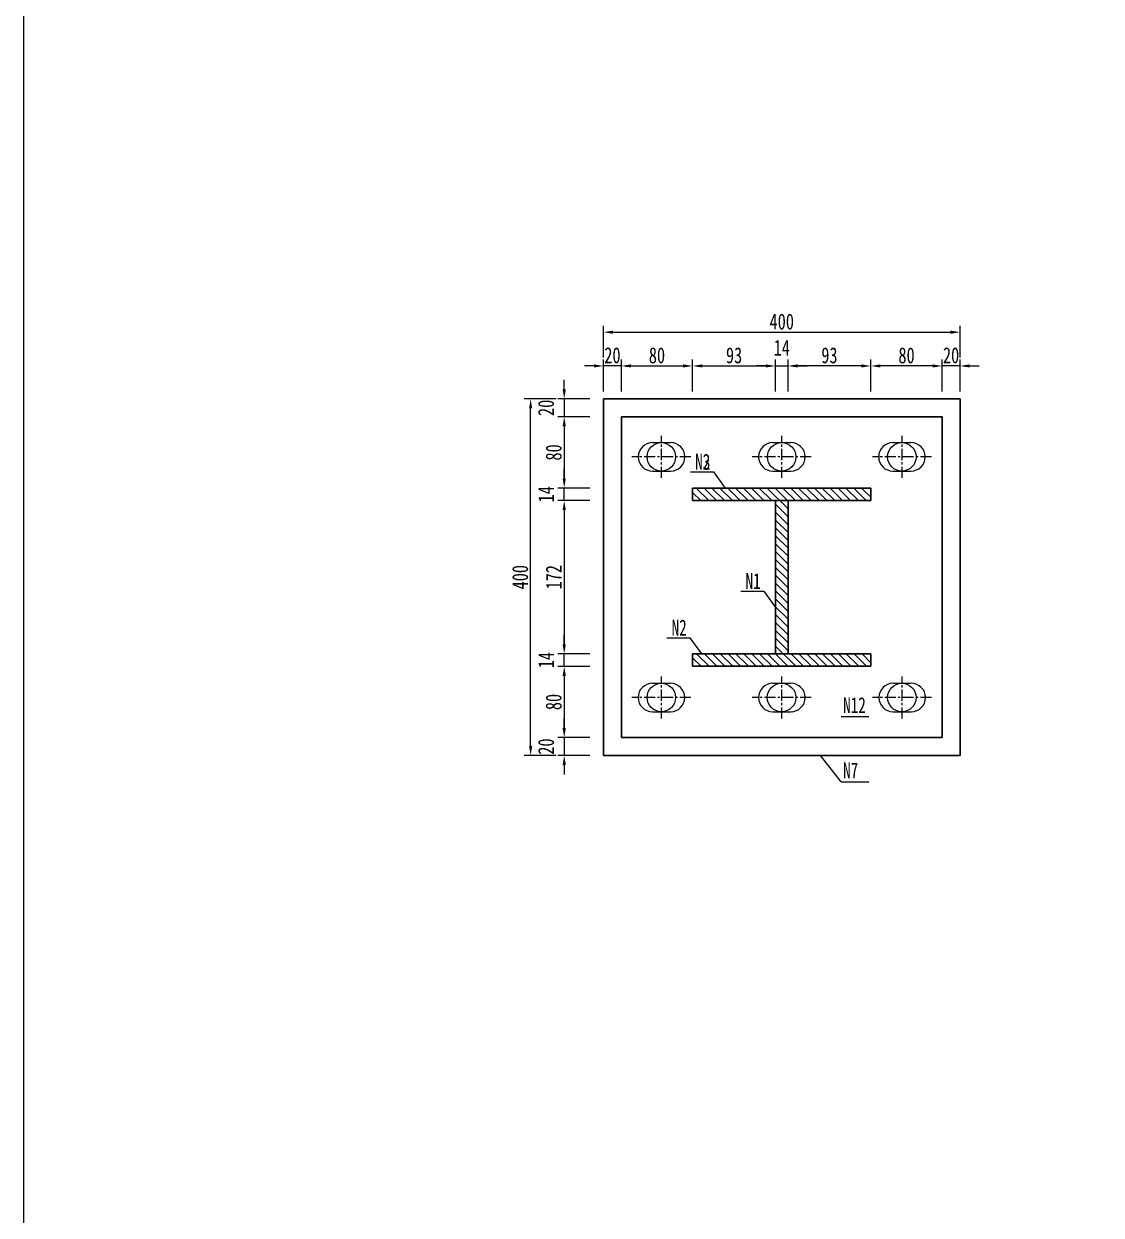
# Model space of a CAD drawing. Extents: x 98573 to 114325, y 0 to 100142.
# Drawn here: x 107036 to 108244, y 23934 to 25270 of the extents above; entities that cross this region are included whole.
import ezdxf

# ---------------------------------------------------------------- set-up
doc = ezdxf.new("R2010")
doc.units = 0
doc.header["$MEASUREMENT"] = 0
doc.linetypes.add('CENTERX2', pattern=[4, 2.5, -0.5, 0.5, -0.5])
doc.layers.get('Defpoints').update_dxf_attribs({"color": 9, "lineweight": 5})
for name, color, linetype, lineweight in [('中心线', 2, 'CENTERX2', 15), ('标注', 4, 'Continuous', 13), ('钢板单线', 6, 'Continuous', 25)]:
    doc.layers.add(name, color=color, linetype=linetype, lineweight=lineweight)
doc.styles.get("Standard").update_dxf_attribs({"font": '仿宋_GB2312.ttf', "width": 0.75})
doc.dimstyles.new('0.1', dxfattribs={"dimscale": 0, "dimtxt": 2.5, "dimasz": 1.5, "dimexe": 1, "dimexo": 1, "dimgap": 0.4, "dimtad": 1, "dimdec": 1, "dimdsep": 46, "dimtxsty": 'Standard', "dimcen": 0.2, "dimclrd": 256, "dimclre": 256, "dimclrt": 256, "dimadec": 3, "dimazin": 2, "dimtfac": 1, "dimtdec": 1, "dimtmove": 2, "dimatfit": 3, "dimfxl": 4, "dimfxlon": 1, "dimtolj": 1, "dimtzin": 0, "dimlwd": -1, "dimlwe": -1, "dimarcsym": 0})
pattern_1 = [(315, (85467.104, 107247.334), (4.4194174, 4.4194174), [])]

# ---------------------------------------------------------------- blocks, each defined once
blk = doc.blocks.new('*D1419')
at = {"layer": 'Defpoints', "color": 0, "transparency": 16777216}
for p in [(107788.9, 24829.6), (107641.9, 24749.6), (107786, 24749.6)]:
    blk.add_point(p, dxfattribs=at)
at = {"layer": '标注', "transparency": 16777216}
for p, q in [((107670.5, 24829.6), (107634.8, 24829.6)), ((107670.5, 24749.6), (107634.8, 24749.6))]:
    blk.add_line(p, q, dxfattribs=at)
at = {"layer": '标注', "color": 4, "transparency": 16777216}
blk.add_line((107641.9, 24818.9), (107641.9, 24760.3), dxfattribs=at)
for points in [[(107640.1, 24818.9), (107643.7, 24818.9), (107641.9, 24829.6)], [(107640.1, 24760.3), (107643.7, 24760.3), (107641.9, 24749.6)]]:
    blk.add_solid(points, dxfattribs=at)
at = {"layer": '标注', "transparency": 16777216, "insert": (107630.1, 24789.6), "char_height": 17.86, "attachment_point": 5, "rotation": 90}
blk.add_mtext('\\A1;80', dxfattribs=at)
blk = doc.blocks.new('*D1420')
at = {"layer": 'Defpoints', "color": 0, "transparency": 16777216}
for p in [(107641.9, 24749.6), (107786, 24749.6), (107786, 24735.6)]:
    blk.add_point(p, dxfattribs=at)
at = {"layer": '标注', "color": 4, "transparency": 16777216}
for p, q in [((107641.9, 24760.3), (107641.9, 24771.1)), ((107641.9, 24735.6), (107641.9, 24749.6)), ((107641.9, 24724.9), (107641.9, 24714.2))]:
    blk.add_line(p, q, dxfattribs=at)
at = {"layer": '标注', "transparency": 16777216}
for p, q in [((107670.5, 24749.6), (107634.8, 24749.6)), ((107670.5, 24735.6), (107634.8, 24735.6))]:
    blk.add_line(p, q, dxfattribs=at)
at = {"layer": '标注', "color": 4, "transparency": 16777216}
for points in [[(107640.1, 24760.3), (107643.7, 24760.3), (107641.9, 24749.6)], [(107640.1, 24724.9), (107643.7, 24724.9), (107641.9, 24735.6)]]:
    blk.add_solid(points, dxfattribs=at)
at = {"layer": '标注', "transparency": 16777216, "insert": (107621.6, 24742.6), "char_height": 17.86, "attachment_point": 5, "rotation": 90}
blk.add_mtext('\\A1;14', dxfattribs=at)
blk = doc.blocks.new('*D1421')
at = {"layer": 'Defpoints', "color": 0, "transparency": 16777216}
for p in [(107786, 24735.6), (107641.9, 24563.6), (107786, 24563.6)]:
    blk.add_point(p, dxfattribs=at)
at = {"layer": '标注', "transparency": 16777216}
for p, q in [((107670.5, 24735.6), (107634.8, 24735.6)), ((107670.5, 24563.6), (107634.8, 24563.6))]:
    blk.add_line(p, q, dxfattribs=at)
at = {"layer": '标注', "color": 4, "transparency": 16777216}
blk.add_line((107641.9, 24724.9), (107641.9, 24574.3), dxfattribs=at)
for points in [[(107640.1, 24724.9), (107643.7, 24724.9), (107641.9, 24735.6)], [(107640.1, 24574.3), (107643.7, 24574.3), (107641.9, 24563.6)]]:
    blk.add_solid(points, dxfattribs=at)
at = {"layer": '标注', "transparency": 16777216, "insert": (107630.1, 24649.6), "char_height": 17.86, "attachment_point": 5, "rotation": 90}
blk.add_mtext('\\A1;172', dxfattribs=at)
blk = doc.blocks.new('*D1422')
at = {"layer": 'Defpoints', "color": 0, "transparency": 16777216}
for p in [(107641.9, 24563.6), (107786, 24563.6), (107786, 24549.6)]:
    blk.add_point(p, dxfattribs=at)
at = {"layer": '标注', "color": 4, "transparency": 16777216}
for p, q in [((107641.9, 24574.3), (107641.9, 24585.1)), ((107641.9, 24549.6), (107641.9, 24563.6)), ((107641.9, 24538.9), (107641.9, 24528.2))]:
    blk.add_line(p, q, dxfattribs=at)
at = {"layer": '标注', "transparency": 16777216}
for p, q in [((107670.5, 24563.6), (107634.8, 24563.6)), ((107670.5, 24549.6), (107634.8, 24549.6))]:
    blk.add_line(p, q, dxfattribs=at)
at = {"layer": '标注', "color": 4, "transparency": 16777216}
for points in [[(107640.1, 24574.3), (107643.7, 24574.3), (107641.9, 24563.6)], [(107640.1, 24538.9), (107643.7, 24538.9), (107641.9, 24549.6)]]:
    blk.add_solid(points, dxfattribs=at)
at = {"layer": '标注', "transparency": 16777216, "insert": (107621.6, 24556.6), "char_height": 17.86, "attachment_point": 5, "rotation": 90}
blk.add_mtext('\\A1;14', dxfattribs=at)
blk = doc.blocks.new('*D1417')
at = {"layer": 'Defpoints', "color": 0, "transparency": 16777216}
for p in [(107786, 24549.6), (107641.9, 24469.6), (107786, 24469.6)]:
    blk.add_point(p, dxfattribs=at)
at = {"layer": '标注', "transparency": 16777216}
for p, q in [((107670.5, 24549.6), (107634.8, 24549.6)), ((107670.5, 24469.6), (107634.8, 24469.6))]:
    blk.add_line(p, q, dxfattribs=at)
at = {"layer": '标注', "color": 4, "transparency": 16777216}
blk.add_line((107641.9, 24538.9), (107641.9, 24480.3), dxfattribs=at)
for points in [[(107640.1, 24538.9), (107643.7, 24538.9), (107641.9, 24549.6)], [(107640.1, 24480.3), (107643.7, 24480.3), (107641.9, 24469.6)]]:
    blk.add_solid(points, dxfattribs=at)
at = {"layer": '标注', "transparency": 16777216, "insert": (107630.1, 24509.6), "char_height": 17.86, "attachment_point": 5, "rotation": 90}
blk.add_mtext('\\A1;80', dxfattribs=at)
blk = doc.blocks.new('*D1423')
at = {"layer": 'Defpoints', "color": 0, "transparency": 16777216}
for p in [(107604.2, 24849.6), (107686, 24849.6), (107686, 24449.6)]:
    blk.add_point(p, dxfattribs=at)
at = {"layer": '标注', "transparency": 16777216}
for p, q in [((107632.8, 24849.6), (107597.1, 24849.6)), ((107632.8, 24449.6), (107597.1, 24449.6))]:
    blk.add_line(p, q, dxfattribs=at)
at = {"layer": '标注', "color": 4, "transparency": 16777216}
blk.add_line((107604.2, 24460.3), (107604.2, 24838.9), dxfattribs=at)
for points in [[(107602.5, 24838.9), (107606, 24838.9), (107604.2, 24849.6)], [(107602.5, 24460.3), (107606, 24460.3), (107604.2, 24449.6)]]:
    blk.add_solid(points, dxfattribs=at)
at = {"layer": '标注', "transparency": 16777216, "insert": (107592.5, 24649.6), "char_height": 17.86, "attachment_point": 5, "rotation": 90}
blk.add_mtext('\\A1;400', dxfattribs=at)
blk = doc.blocks.new('*D1424')
at = {"layer": 'Defpoints', "color": 0, "transparency": 16777216}
for p in [(107786, 24886.6), (107706, 24829.6), (107786, 24749.6)]:
    blk.add_point(p, dxfattribs=at)
at = {"layer": '标注', "transparency": 16777216}
for p, q in [((107706, 24858.1), (107706, 24893.8)), ((107786, 24858.1), (107786, 24893.8))]:
    blk.add_line(p, q, dxfattribs=at)
at = {"layer": '标注', "color": 4, "transparency": 16777216}
blk.add_line((107716.7, 24886.6), (107775.3, 24886.6), dxfattribs=at)
for points in [[(107716.7, 24888.4), (107716.7, 24884.9), (107706, 24886.6)], [(107775.3, 24888.4), (107775.3, 24884.9), (107786, 24886.6)]]:
    blk.add_solid(points, dxfattribs=at)
at = {"layer": '标注', "transparency": 16777216, "insert": (107746, 24898.4), "char_height": 17.86, "attachment_point": 5}
blk.add_mtext('\\A1;80', dxfattribs=at)
blk = doc.blocks.new('*D1425')
at = {"layer": 'Defpoints', "color": 0, "transparency": 16777216}
for p in [(107879, 24886.6), (107786, 24749.6), (107879, 24735.5)]:
    blk.add_point(p, dxfattribs=at)
at = {"layer": '标注', "transparency": 16777216}
for p, q in [((107786, 24858.1), (107786, 24893.8)), ((107879, 24858.1), (107879, 24893.8))]:
    blk.add_line(p, q, dxfattribs=at)
at = {"layer": '标注', "color": 4, "transparency": 16777216}
blk.add_line((107796.7, 24886.6), (107868.3, 24886.6), dxfattribs=at)
for points in [[(107796.7, 24888.4), (107796.7, 24884.9), (107786, 24886.6)], [(107868.3, 24888.4), (107868.3, 24884.9), (107879, 24886.6)]]:
    blk.add_solid(points, dxfattribs=at)
at = {"layer": '标注', "transparency": 16777216, "insert": (107832.5, 24898.4), "char_height": 17.86, "attachment_point": 5}
blk.add_mtext('\\A1;93', dxfattribs=at)
blk = doc.blocks.new('*D1426')
at = {"layer": 'Defpoints', "color": 0, "transparency": 16777216}
for p in [(107893, 24886.6), (107879, 24706.5), (107893, 24706.5)]:
    blk.add_point(p, dxfattribs=at)
at = {"layer": '标注', "transparency": 16777216}
for p, q in [((107879, 24858.1), (107879, 24893.8)), ((107893, 24858.1), (107893, 24893.8))]:
    blk.add_line(p, q, dxfattribs=at)
at = {"layer": '标注', "color": 4, "transparency": 16777216}
for p, q in [((107868.3, 24886.6), (107857.6, 24886.6)), ((107879, 24886.6), (107893, 24886.6)), ((107903.7, 24886.6), (107914.4, 24886.6))]:
    blk.add_line(p, q, dxfattribs=at)
for points in [[(107868.3, 24888.4), (107868.3, 24884.9), (107879, 24886.6)], [(107903.7, 24888.4), (107903.7, 24884.9), (107893, 24886.6)]]:
    blk.add_solid(points, dxfattribs=at)
at = {"layer": '标注', "transparency": 16777216, "insert": (107886, 24907), "char_height": 17.86, "attachment_point": 5}
blk.add_mtext('\\A1;14', dxfattribs=at)
blk = doc.blocks.new('*D1415')
at = {"layer": 'Defpoints', "color": 0, "transparency": 16777216}
for p in [(107986, 24886.6), (108066, 24829.6), (107986, 24749.6)]:
    blk.add_point(p, dxfattribs=at)
at = {"layer": '标注', "transparency": 16777216}
for p, q in [((107986, 24858.1), (107986, 24893.8)), ((108066, 24858.1), (108066, 24893.8))]:
    blk.add_line(p, q, dxfattribs=at)
at = {"layer": '标注', "color": 4, "transparency": 16777216}
blk.add_line((108055.3, 24886.6), (107996.7, 24886.6), dxfattribs=at)
for points in [[(107996.7, 24888.4), (107996.7, 24884.9), (107986, 24886.6)], [(108055.3, 24888.4), (108055.3, 24884.9), (108066, 24886.6)]]:
    blk.add_solid(points, dxfattribs=at)
at = {"layer": '标注', "transparency": 16777216, "insert": (108026, 24898.4), "char_height": 17.86, "attachment_point": 5}
blk.add_mtext('\\A1;80', dxfattribs=at)
blk = doc.blocks.new('*D1416')
at = {"layer": 'Defpoints', "color": 0, "transparency": 16777216}
for p in [(107893, 24886.6), (107986, 24749.6), (107893, 24735.5)]:
    blk.add_point(p, dxfattribs=at)
at = {"layer": '标注', "transparency": 16777216}
for p, q in [((107893, 24858.1), (107893, 24893.8)), ((107986, 24858.1), (107986, 24893.8))]:
    blk.add_line(p, q, dxfattribs=at)
at = {"layer": '标注', "color": 4, "transparency": 16777216}
blk.add_line((107975.3, 24886.6), (107903.7, 24886.6), dxfattribs=at)
for points in [[(107903.7, 24888.4), (107903.7, 24884.9), (107893, 24886.6)], [(107975.3, 24888.4), (107975.3, 24884.9), (107986, 24886.6)]]:
    blk.add_solid(points, dxfattribs=at)
at = {"layer": '标注', "transparency": 16777216, "insert": (107939.5, 24898.4), "char_height": 17.86, "attachment_point": 5}
blk.add_mtext('\\A1;93', dxfattribs=at)
blk = doc.blocks.new('*D1418')
at = {"layer": 'Defpoints', "color": 0, "transparency": 16777216}
for p in [(108086, 24924.5), (107686, 24849.6), (108086, 24849.6)]:
    blk.add_point(p, dxfattribs=at)
at = {"layer": '标注', "transparency": 16777216}
for p, q in [((107686, 24896), (107686, 24931.7)), ((108086, 24896), (108086, 24931.7))]:
    blk.add_line(p, q, dxfattribs=at)
at = {"layer": '标注', "color": 4, "transparency": 16777216}
blk.add_line((107696.7, 24924.5), (108075.3, 24924.5), dxfattribs=at)
for points in [[(107696.7, 24926.3), (107696.7, 24922.7), (107686, 24924.5)], [(108075.3, 24926.3), (108075.3, 24922.7), (108086, 24924.5)]]:
    blk.add_solid(points, dxfattribs=at)
at = {"layer": '标注', "transparency": 16777216, "insert": (107886, 24936.3), "char_height": 17.86, "attachment_point": 5}
blk.add_mtext('\\A1;400', dxfattribs=at)
blk = doc.blocks.new('*D1411')
at = {"layer": 'Defpoints', "color": 0, "transparency": 16777216}
for p in [(108066, 24886.6), (108086, 24849.6), (108066, 24749.6)]:
    blk.add_point(p, dxfattribs=at)
at = {"layer": '标注', "transparency": 16777216}
for p, q in [((108066, 24858.1), (108066, 24893.8)), ((108086, 24858.1), (108086, 24893.8))]:
    blk.add_line(p, q, dxfattribs=at)
at = {"layer": '标注', "color": 4, "transparency": 16777216}
for p, q in [((108055.3, 24886.6), (108044.6, 24886.6)), ((108086, 24886.6), (108066, 24886.6)), ((108096.7, 24886.6), (108107.4, 24886.6))]:
    blk.add_line(p, q, dxfattribs=at)
for points in [[(108055.3, 24888.4), (108055.3, 24884.9), (108066, 24886.6)], [(108096.7, 24888.4), (108096.7, 24884.9), (108086, 24886.6)]]:
    blk.add_solid(points, dxfattribs=at)
at = {"layer": '标注', "transparency": 16777216, "insert": (108076, 24898.5), "char_height": 17.86, "attachment_point": 5}
blk.add_mtext('\\A1;20', dxfattribs=at)
blk = doc.blocks.new('*D1412')
at = {"layer": 'Defpoints', "color": 0, "transparency": 16777216}
for p in [(107686, 24886.6), (107706, 24849.6), (107686, 24749.6)]:
    blk.add_point(p, dxfattribs=at)
at = {"layer": '标注', "transparency": 16777216}
for p, q in [((107686, 24858.1), (107686, 24893.8)), ((107706, 24858.1), (107706, 24893.8))]:
    blk.add_line(p, q, dxfattribs=at)
at = {"layer": '标注', "color": 4, "transparency": 16777216}
for p, q in [((107675.3, 24886.6), (107664.6, 24886.6)), ((107706, 24886.6), (107686, 24886.6)), ((107716.7, 24886.6), (107727.4, 24886.6))]:
    blk.add_line(p, q, dxfattribs=at)
for points in [[(107675.3, 24888.4), (107675.3, 24884.9), (107686, 24886.6)], [(107716.7, 24888.4), (107716.7, 24884.9), (107706, 24886.6)]]:
    blk.add_solid(points, dxfattribs=at)
at = {"layer": '标注', "transparency": 16777216, "insert": (107696, 24898.5), "char_height": 17.86, "attachment_point": 5}
blk.add_mtext('\\A1;20', dxfattribs=at)
blk = doc.blocks.new('*D1413')
at = {"layer": 'Defpoints', "color": 0, "transparency": 16777216}
for p in [(107730.9, 24849.6), (107641.9, 24829.6), (107786, 24829.6)]:
    blk.add_point(p, dxfattribs=at)
at = {"layer": '标注', "color": 4, "transparency": 16777216}
for p, q in [((107641.9, 24860.3), (107641.9, 24871.1)), ((107641.9, 24849.6), (107641.9, 24829.6)), ((107641.9, 24818.9), (107641.9, 24808.2))]:
    blk.add_line(p, q, dxfattribs=at)
at = {"layer": '标注', "transparency": 16777216}
for p, q in [((107670.5, 24849.6), (107634.8, 24849.6)), ((107670.5, 24829.6), (107634.8, 24829.6))]:
    blk.add_line(p, q, dxfattribs=at)
at = {"layer": '标注', "color": 4, "transparency": 16777216}
for points in [[(107640.1, 24860.3), (107643.7, 24860.3), (107641.9, 24849.6)], [(107640.1, 24818.9), (107643.7, 24818.9), (107641.9, 24829.6)]]:
    blk.add_solid(points, dxfattribs=at)
at = {"layer": '标注', "transparency": 16777216, "insert": (107621.6, 24839.6), "char_height": 17.86, "attachment_point": 5, "rotation": 90}
blk.add_mtext('\\A1;20', dxfattribs=at)
blk = doc.blocks.new('*D1414')
at = {"layer": 'Defpoints', "color": 0, "transparency": 16777216}
for p in [(107730.9, 24469.6), (107641.9, 24449.6), (107786, 24449.6)]:
    blk.add_point(p, dxfattribs=at)
at = {"layer": '标注', "color": 4, "transparency": 16777216}
for p, q in [((107641.9, 24480.3), (107641.9, 24491.1)), ((107641.9, 24469.6), (107641.9, 24449.6)), ((107641.9, 24438.9), (107641.9, 24428.2))]:
    blk.add_line(p, q, dxfattribs=at)
at = {"layer": '标注', "transparency": 16777216}
for p, q in [((107670.5, 24469.6), (107634.8, 24469.6)), ((107670.5, 24449.6), (107634.8, 24449.6))]:
    blk.add_line(p, q, dxfattribs=at)
at = {"layer": '标注', "color": 4, "transparency": 16777216}
for points in [[(107640.1, 24480.3), (107643.7, 24480.3), (107641.9, 24469.6)], [(107640.1, 24438.9), (107643.7, 24438.9), (107641.9, 24449.6)]]:
    blk.add_solid(points, dxfattribs=at)
at = {"layer": '标注', "transparency": 16777216, "insert": (107621.6, 24459.6), "char_height": 17.86, "attachment_point": 5, "rotation": 90}
blk.add_mtext('\\A1;20', dxfattribs=at)

msp = doc.modelspace()

# ---------------------------------------------------------------- hatches: boundary and pattern name
at = {"layer": '标注'}
h = msp.add_hatch(dxfattribs=at)
h.set_pattern_fill('ANSI31', color=256, scale=50, angle=-90, style=0)
h.set_pattern_definition(pattern_1)
h.paths.add_polyline_path([(107986.00137, 24735.62144), (107986.00137, 24749.62144), (107786.00137, 24749.62144), (107786.00137, 24735.62144)])
h.paths.add_polyline_path([(107893.00137, 24563.62144), (107893.00137, 24735.62144), (107879.00137, 24735.62144), (107879.00137, 24563.62144)])
h.paths.add_polyline_path([(107986.00137, 24549.62144), (107986.00137, 24563.62144), (107786.00137, 24563.62144), (107786.00137, 24549.62144)])
h = msp.add_hatch(dxfattribs=at)
h.set_pattern_fill('ANSI31', color=256, scale=50, angle=-90, style=0)
h.set_pattern_definition(pattern_1)
h.paths.add_polyline_path([(107986.00137, 24735.62144), (107986.00137, 24749.62144), (107786.00137, 24749.62144), (107786.00137, 24735.62144)])
h.paths.add_polyline_path([(107893.00137, 24563.62144), (107893.00137, 24735.62144), (107879.00137, 24735.62144), (107879.00137, 24563.62144)])
h.paths.add_polyline_path([(107986.00137, 24549.62144), (107986.00137, 24563.62144), (107786.00137, 24563.62144), (107786.00137, 24549.62144)])

# ---------------------------------------------------------------- linework, layer by layer
at = {"layer": 'Defpoints'}
msp.add_lwpolyline([(107035.54507, 28329.86125), (114324.69552, 28329.86125), (114324.69552, 18803.9795), (107035.54507, 18803.9795)], close=True, dxfattribs=at)
at = {"layer": '中心线', "ltscale": 5}
for p, q in [((107751.00137, 24760.97969), (107751.00137, 24808.26319)), ((107886.00137, 24760.97969), (107886.00137, 24808.26319)), ((108021.00137, 24760.97969), (108021.00137, 24808.26319)), ((107783.99027, 24784.62144), (107717.75169, 24784.62144)), ((107918.99027, 24784.62144), (107852.75169, 24784.62144)), ((108053.99027, 24784.62144), (107987.75169, 24784.62144)), ((107751.00137, 24490.97969), (107751.00137, 24538.26319)), ((107886.00137, 24490.97969), (107886.00137, 24538.26319)), ((108021.00137, 24490.97969), (108021.00137, 24538.26319)), ((107783.99027, 24514.62144), (107717.75169, 24514.62144)), ((107918.99027, 24514.62144), (107852.75169, 24514.62144)), ((108053.99027, 24514.62144), (107987.75169, 24514.62144))]:
    msp.add_line(p, q, dxfattribs=at)
at = {"layer": '标注'}
for p, q in [((107741.00137, 24800.62144), (107761.00137, 24800.62144)), ((107876.00137, 24800.62144), (107896.00137, 24800.62144)), ((108010.74059, 24800.62144), (108030.74059, 24800.62144)), ((107741.00137, 24768.62144), (107761.00137, 24768.62144)), ((107783.51972, 24767.73327), (107809.34022, 24767.73327)), ((107783.51972, 24767.73327), (107809.34022, 24767.73327)), ((107809.34022, 24767.73327), (107822.43276, 24749.62144)), ((107809.34022, 24767.73327), (107822.43276, 24749.62144)), ((107876.00137, 24768.62144), (107896.00137, 24768.62144)), ((108010.74059, 24768.62144), (108030.74059, 24768.62144)), ((107840.08833, 24633.82247), (107865.90883, 24633.82247)), ((107840.08833, 24633.82247), (107865.90883, 24633.82247)), ((107865.90883, 24633.82247), (107879.00137, 24615.71064)), ((107865.90883, 24633.82247), (107879.00137, 24615.71064)), ((107757.11236, 24581.73327), (107782.93286, 24581.73327)), ((107757.11236, 24581.73327), (107782.93286, 24581.73327)), ((107782.93286, 24581.73327), (107796.0254, 24563.62144)), ((107782.93286, 24581.73327), (107796.0254, 24563.62144)), ((107740.87098, 24530.62144), (107760.87098, 24530.62144)), ((107876.00137, 24530.62144), (107896.00137, 24530.62144)), ((108011.00137, 24530.62144), (108031.00137, 24530.62144)), ((107740.87098, 24498.62144), (107760.87098, 24498.62144)), ((107876.00137, 24498.62144), (107896.00137, 24498.62144)), ((107952.77132, 24493.3167), (107983.81499, 24493.3167)), ((108011.00137, 24498.62144), (108031.00137, 24498.62144)), ((107952.77132, 24420.0817), (107929.51661, 24449.62144)), ((107952.77132, 24420.0817), (107983.81499, 24420.0817))]:
    msp.add_line(p, q, dxfattribs=at)
for centre in [(107750.87098, 24784.62144), (107885.87098, 24784.62144), (108020.74059, 24784.62144), (107750.87098, 24514.62144), (107885.74059, 24514.62144), (108020.74059, 24514.62144)]:
    msp.add_circle(centre, 16, dxfattribs=at)
for centre, start, end in [((107741.00137, 24784.62144), 90, 270), ((107761.26214, 24784.62144), 270, 90), ((107876.00137, 24784.62144), 90, 270), ((107896.26214, 24784.62144), 270, 90), ((108010.74059, 24784.62144), 90, 270), ((108031.00137, 24784.62144), 270, 90), ((107740.87098, 24514.62144), 90, 270), ((107761.13175, 24514.62144), 270, 90), ((107876.00137, 24514.62144), 90, 270), ((107896.26214, 24514.62144), 270, 90), ((108011.00137, 24514.62144), 90, 270), ((108031.26214, 24514.62144), 270, 90)]:
    msp.add_arc(centre, 16, start, end, dxfattribs=at)
at = {"layer": '钢板单线', "color": 1}
for p, q in [((107686.00137, 24849.62144), (107686.00137, 24449.62144)), ((108086.00137, 24849.62144), (107686.00137, 24849.62144)), ((107686.00137, 24849.62144), (107686.00137, 24449.62144)), ((108086.00137, 24449.62144), (108086.00137, 24849.62144)), ((108066.00137, 24829.62144), (107706.00137, 24829.62144)), ((107706.00137, 24829.62144), (107706.00137, 24469.62144)), ((108066.00137, 24469.62144), (108066.00137, 24829.62144)), ((107786.00137, 24749.62144), (107986.00137, 24749.62144)), ((107786.00137, 24735.62144), (107786.00137, 24749.62144)), ((107786.00137, 24749.62144), (107986.00137, 24749.62144)), ((107786.00137, 24735.62144), (107786.00137, 24749.62144)), ((107986.00137, 24735.62144), (107986.00137, 24749.62144)), ((107986.00137, 24735.62144), (107986.00137, 24749.62144)), ((107786.00137, 24735.62144), (107986.00137, 24735.62144)), ((107786.00137, 24735.62144), (107986.00137, 24735.62144)), ((107879.00137, 24563.62144), (107879.00137, 24735.52967)), ((107879.00137, 24563.62144), (107879.00137, 24735.52967)), ((107893.00137, 24563.62144), (107893.00137, 24735.52967)), ((107893.00137, 24563.62144), (107893.00137, 24735.52967)), ((107986.00137, 24563.62144), (107786.00137, 24563.62144)), ((107786.00137, 24563.62144), (107786.00137, 24549.62144)), ((107986.00137, 24563.62144), (107786.00137, 24563.62144)), ((107786.00137, 24563.62144), (107786.00137, 24549.62144)), ((107986.00137, 24563.62144), (107986.00137, 24549.62144)), ((107986.00137, 24563.62144), (107986.00137, 24549.62144)), ((107986.00137, 24549.62144), (107786.00137, 24549.62144)), ((107986.00137, 24549.62144), (107786.00137, 24549.62144)), ((107706.00137, 24469.62144), (108066.00137, 24469.62144)), ((107686.00137, 24449.62144), (108086.00137, 24449.62144))]:
    msp.add_line(p, q, dxfattribs=at)

# ---------------------------------------------------------------- texts
at = {"layer": '标注', "width": 0.7}
for s, p in [('N2', (107788.80025, 24770.19365)), ('N3', (107788.80025, 24770.19365)), ('N1', (107845.36886, 24636.28285)), ('N1', (107845.36886, 24636.28285)), ('N2', (107762.39289, 24584.19365)), ('N2', (107762.39289, 24584.19365)), ('N12', (107954.81332, 24497.0998)), ('N7', (107954.81332, 24423.8648))]:
    msp.add_text(s, height=17.857143, dxfattribs=at).set_placement(p)

# ---------------------------------------------------------------- dimensions: what is measured, and where the dimension line sits
at = {"layer": '标注'}
for base, p1, p2, picture, middle in [((108086.00137, 24924.52533), (107686.00137, 24849.62144), (108086.00137, 24849.62144), '*D1418', (107886.00137, 24936.31105)), ((107893.00137, 24886.6487), (107879.00137, 24706.51295), (107893.00137, 24706.51295), '*D1426', (107886.00137, 24907.00584)), ((107786.00137, 24886.6487), (107706.00137, 24829.62144), (107786.00137, 24749.62144), '*D1424', (107746.00137, 24898.43441)), ((107879.00137, 24886.6487), (107786.00137, 24749.62144), (107879.00137, 24735.52967), '*D1425', (107832.50137, 24898.43441))]:
    dim = msp.add_linear_dim(base=base, p1=p1, p2=p2, dimstyle='0.1', override={"dimscale": 7.142857, "dimclrd": 4}, dxfattribs=at)
    dim.commit()
    dim.dimension.update_dxf_attribs({"geometry": picture, "text_midpoint": middle})
for base, p1, p2, picture, middle in [((107686.00137, 24886.6487), (107706.00137, 24849.62144), (107686.00137, 24749.62144), '*D1412', (107696.00137, 24898.50329)), ((108066.00137, 24886.6487), (108086.00137, 24849.62144), (108066.00137, 24749.62144), '*D1411', (108076.00137, 24898.50329))]:
    dim = msp.add_linear_dim(base=base, p1=p1, p2=p2, angle=180, dimstyle='0.1', override={"dimscale": 7.142857, "dimclrd": 4}, dxfattribs=at)
    dim.commit()
    dim.dimension.update_dxf_attribs({"geometry": picture, "text_midpoint": middle, "dimtype": 160})
for base, p1, p2, angle, picture, middle in [((107893.00137, 24886.6487), (107986.00137, 24749.62144), (107893.00137, 24735.52967), 180, '*D1416', (107939.50137, 24898.43441)), ((107986.00137, 24886.6487), (108066.00137, 24829.62144), (107986.00137, 24749.62144), 180, '*D1415', (108026.00137, 24898.43441)), ((107641.91419, 24829.62144), (107730.90751, 24849.62144), (107786.00137, 24829.62144), 90, '*D1413', (107621.55704, 24839.62144)), ((107604.23577, 24849.62144), (107686.00137, 24449.62144), (107686.00137, 24849.62144), 90, '*D1423', (107592.45005, 24649.62144)), ((107641.91419, 24749.62144), (107788.86567, 24829.62144), (107786.00137, 24749.62144), 90, '*D1419', (107630.12847, 24789.62144)), ((107641.91419, 24749.62144), (107786.00137, 24735.62144), (107786.00137, 24749.62144), 90, '*D1420', (107621.55704, 24742.62144)), ((107641.91419, 24563.62144), (107786.00137, 24735.62144), (107786.00137, 24563.62144), 90, '*D1421', (107630.12847, 24649.62144)), ((107641.91419, 24563.62144), (107786.00137, 24549.62144), (107786.00137, 24563.62144), 90, '*D1422', (107621.55704, 24556.62144)), ((107641.91419, 24469.62144), (107786.00137, 24549.62144), (107786.00137, 24469.62144), 90, '*D1417', (107630.12847, 24509.62144)), ((107641.91419, 24449.62144), (107730.90751, 24469.62144), (107786.00137, 24449.62144), 90, '*D1414', (107621.55704, 24459.62144))]:
    dim = msp.add_linear_dim(base=base, p1=p1, p2=p2, angle=angle, dimstyle='0.1', override={"dimscale": 7.142857, "dimclrd": 4}, dxfattribs=at)
    dim.commit()
    dim.dimension.update_dxf_attribs({"geometry": picture, "text_midpoint": middle})

doc.saveas('drawing.dxf')
